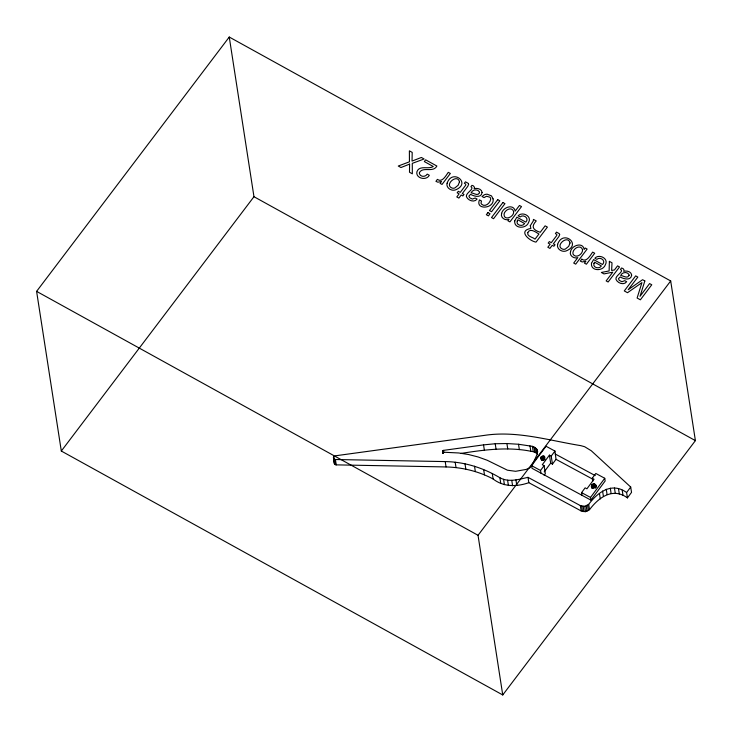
<?xml version="1.0" encoding="UTF-8"?>
<svg xmlns="http://www.w3.org/2000/svg" width="732" height="732" viewBox="0 0 732 732"><rect width="100%" height="100%" fill="white"/><g stroke="black" fill="none" stroke-linecap="round" stroke-linejoin="round"><path stroke-width="1.1" d="M334.314 463.576L333.463 457.317L335.311 455.807L484.3 435.403C516.829 430.398 548.936 440.49 580.732 445.632L584.648 446.721L591.291 450.766L630.7 487.036L631.533 492.38L627.443 497.888C612.858 487.173 598.785 497.266 589.516 509.71L585.545 511.677L581.171 510.954L528.824 482.69C516.911 486.853 503.46 487.155 493.121 478.984C478.655 471.298 462.386 467.345 446.044 466.943L336.235 464.866L334.515 463.997L334.469 462.231M442.521 451.351L443.473 450.372L483.541 444.882L495.216 443.748L506.901 443.537L518.521 444.26L532.411 446.337L536.483 448.689L537.617 451.406L537.142 454.316L532.32 464.811L529.904 467.766L526.207 469.422L515.621 471.298L507.441 470.2L487.228 460.263L478.078 456.96L468.544 454.517L458.726 452.971L443.519 452.22L442.521 451.351L442.796 453.135M540.802 457.436C543.254 465.689 548.241 451.754 540.802 457.436L541.113 459.403M596.104 487.256C597.129 482.095 589.15 483.77 591.895 488.153M592.728 481.263L592.261 478.252L595.821 473.467L604.751 478.28L605.163 480.961L590.916 500.121L532.027 468.324L531.606 465.653L546.035 446.255L554.957 451.068L556.018 459.33L552.459 464.125L550.674 463.155L549.43 455.139L551.214 456.1L552.459 464.125M549.43 455.139L542.311 464.719L544.096 465.68L545.331 473.705L544.151 475.297M540.948 473.147L540.536 470.475L544.096 465.68M551.214 456.1L554.957 451.068M544.196 471.866L550.674 463.155M581.995 495.299L581.574 492.627L585.143 487.841L586.927 488.802L594.045 479.222L592.261 478.252M590.916 500.121L590.504 497.44L604.751 478.28M627.443 497.888L626.61 492.535L630.7 487.036M36.6 291.373L229.253 37.039L670.686 280.96L695.4 440.627L502.747 694.961L61.314 451.04L36.6 291.373L478.033 535.293L502.747 694.961M61.314 451.04L253.967 196.707L229.253 37.039M478.033 535.293L670.686 280.96M333.408 457.775L334.002 459.001L335.412 459.513L445.221 461.59C464.527 461.865 483.376 467.867 499.892 477.74C508.694 482.672 518.906 479.332 528.001 477.346L580.348 505.602L584.722 506.324L588.693 504.366C597.962 491.922 612.034 481.83 626.61 492.535M460.995 453.428C484.026 449.814 507.651 446.657 530.801 451.241C533.152 451.589 535.742 452.065 537.306 454.041L536.483 448.689M555.195 453.986L595.235 475.599M556.018 459.33L592.06 478.783M531.606 465.653L540.536 470.475M581.574 492.627L590.504 497.44M253.967 196.707L695.4 440.627M591.593 486.194C592.188 488.528 596.269 487.704 595.802 485.298M443.29 452.312L442.979 450.555L442.97 452.605M442.924 452.669L442.64 450.903L442.851 452.824M442.823 452.898L442.549 451.122L442.805 453.062M622.2 490.156L623.024 495.5M618.494 488.665L619.318 494.018M614.45 487.997L615.273 493.341M610.296 488.18L611.119 493.533M606.261 489.214L607.084 494.558M602.582 491.026L603.406 496.378M599.462 493.533L600.286 498.876M595.619 484.84L595.921 486.807M595.308 484.447L595.766 487.393M594.887 484.145L595.491 488.07M594.384 483.953L594.988 487.878M593.835 483.879L594.439 487.805M593.277 483.934L593.881 487.86M592.746 484.108L593.35 488.034M592.279 484.401L592.883 488.326M591.913 484.776L592.371 487.722M591.666 485.224L592.124 488.171M588.693 504.366L589.516 509.71M587.549 505.281L588.372 510.625M586.195 505.949L587.018 511.293M584.722 506.324L585.545 511.677M583.194 506.398L584.017 511.741M581.711 506.151L582.535 511.494M580.348 505.602L581.171 510.954M544.443 456.658L544.901 459.605M544.022 456.356L544.48 459.303M543.519 456.164L544.123 460.089M542.97 456.091L543.574 460.016M542.412 456.146L543.016 460.071M541.881 456.32L542.494 460.245M541.424 456.612L542.028 460.529M541.049 456.988L541.506 459.934M537.242 449.979L537.572 452.12M535.376 447.618L536.199 452.962M533.994 446.822L534.817 452.166M532.411 446.337L533.235 451.69M529.968 445.889L530.801 451.241M528.001 477.346L528.824 482.69M518.521 444.26L519.345 449.604M515.932 479.89L516.755 485.234M506.901 443.537L507.733 448.89M511.769 480.402L512.592 485.746M507.596 480.21L508.42 485.554M503.589 479.304L504.412 484.657M495.216 443.748L496.04 449.1M499.892 477.74L500.715 483.083M492.288 473.631L493.121 478.984M483.541 444.882L484.374 450.235M483.651 469.514L484.474 474.867M474.519 466.22L475.343 471.564M464.994 463.786L465.827 469.13M455.194 462.24L456.018 467.583M445.221 461.59L446.044 466.943M443.802 452.513L443.473 450.372L443.446 453.19M335.412 459.513L336.235 464.866M334.89 459.449L335.714 464.802M334.414 459.275L335.238 464.619M333.636 456.878L334.826 464.344M333.463 457.317L334.515 463.997M493.084 198.866C494.814 208.858 474.94 210.386 479.469 199.9L481.464 200.998L481.025 203.148L481.491 204.118C485.014 207.705 490.257 203.075 490.678 199.15A3.056 2.644 -8.8 0 0 489.818 197.173L486.533 196.249L484.044 197.603L482.04 196.496L484.072 194.941A5.087 4.401 -8.8 0 1 487.238 194.218L491.511 195.911L493.084 198.866M409.581 164.124L409.499 172.249L412.345 173.823L412.272 163.373L424.121 158.981L421.376 157.471L412.043 161.086L412.208 152.402L409.38 150.838L409.444 161.818L398.263 166.036L400.971 167.527L409.581 164.124M419.436 172.551L419.409 173.786C420.616 177.171 425.548 177.144 427.223 174.125L429.318 175.277C426.417 180.987 415.602 178.434 416.874 171.883C419.335 164.682 428.403 169.778 433.271 166.512L424.331 161.571L425.649 159.832L436.885 166.036C433.033 173.136 423.041 166.21 419.436 172.551M609.381 261.351L609.134 270.95L601.338 272.469L603.964 273.914L612.776 272.176L606.151 280.905L608.127 282.003L619.528 266.96L617.552 265.862L614.432 269.98L611.632 270.447L612.007 262.806L609.381 261.351M513.654 211.566C514.303 217.011 503.863 221.375 504.037 214.211C504.65 209.928 511.924 206.122 513.654 211.566M582.581 249.804C582.809 254.425 575.535 259.018 572.964 253.949C571.912 248.953 580.686 243.546 582.581 249.804M482.095 192.507C481.4 198.335 473.997 196.368 470.612 194.346L468.883 196.057L469.688 197.741L472.369 199.095L475.178 198.006L477.099 199.067C474.309 202.965 467.904 200.495 466.403 196.643C465.451 192.855 475.068 188.929 470.932 186.706L471.966 185.352L473.522 185.946L474.546 187.474L474.135 188.682C477.09 187.795 481.784 188.883 482.095 192.507M631.661 275.159C630.966 280.978 623.563 279.011 620.178 276.989L618.448 278.7L619.263 280.383L621.935 281.738L624.744 280.649L626.665 281.71C623.874 285.617 617.469 283.138 615.969 279.285C615.017 275.507 624.634 271.581 620.498 269.358L621.532 267.994L623.088 268.589L624.112 270.117L623.701 271.325C626.656 270.437 631.35 271.526 631.661 275.159M514.724 220.89C513.754 228.979 526.354 229.143 528.596 222.4C532.32 216.205 522.419 211.127 518.128 215.812L520.15 216.928C523.417 213.872 529.657 218.31 525.823 222.125L516.856 217.166L514.724 220.89M591.456 263.291C590.486 271.38 603.086 271.545 605.337 264.801C609.051 258.606 599.151 253.528 594.86 258.213L596.882 259.329C600.149 256.273 606.389 260.711 602.555 264.527L593.588 259.567L591.456 263.291M447.096 183.21C446.154 186.157 448.506 189.03 451.26 189.844A6.121 5.298 -8.8 0 0 455.377 189.936C471.92 183.485 452.349 168.058 447.096 183.21M557.647 244.296C556.704 247.242 559.056 250.124 561.81 250.93A6.121 5.298 -8.8 0 0 565.928 251.021C582.471 244.57 562.899 229.143 557.647 244.296M468.617 184.263L467.83 186.267L462.331 193.523L463.987 194.438L462.853 195.947L461.197 195.032L458.873 198.088L456.795 196.945L459.11 193.879L457.161 192.8L458.305 191.29L460.254 192.37L465.68 185.214L465.827 184.208L464.363 183.284L465.47 181.829L468.251 183.357L468.617 184.263M559.651 234.569L558.873 236.564L553.374 243.829L555.03 244.744L553.886 246.245L552.23 245.33L549.915 248.395L547.829 247.242L550.153 244.186L548.195 243.106L549.339 241.597L551.288 242.676L556.713 235.521L556.86 234.515L555.405 233.59L556.503 232.136L559.285 233.654L559.651 234.569M530.288 225.712L530.865 228.457C517.798 230.653 528.733 240.645 536.007 242.146L547.399 227.103L545.12 225.849L540.234 232.3C532.869 229.976 530.865 226.591 536.245 220.945L533.463 219.399L533.235 221.064L530.288 225.712M459.495 181.875L458.141 185.26L454.92 187.904A3.395 2.937 -8.8 0 1 452.138 188.078C443.702 184.967 457.445 173.091 459.495 181.875M570.045 242.96L568.691 246.345L565.47 248.99A3.395 2.937 -8.8 0 1 562.688 249.164C554.252 246.053 567.995 234.176 570.045 242.96M501.667 213.286C500.029 217.55 505.272 221.064 509.033 219.326L507.926 220.78L509.929 221.888L521.504 206.598L519.455 205.463L515.209 211.063C513.608 203.478 502.921 207.248 501.667 213.286M570.576 251.405C568.929 255.587 574.108 259.137 577.841 257.591L573.705 263.053L575.7 264.151L587.137 249.063L585.243 248.011L584.173 249.42C582.983 241.67 571.82 245.302 570.576 251.405M517.25 220.991C515.639 225.3 522.657 227.048 524.652 223.562L517.853 219.801L517.25 220.991M593.981 263.392C592.371 267.702 599.389 269.449 601.384 265.954L594.585 262.202L593.981 263.392M527.754 232.611C526.665 236.592 533.097 237.15 535.055 239.135L538.953 234.002C536.044 232.355 530.087 227.606 527.754 232.611M644.837 280.942L640.043 296.295L649.595 283.577L651.764 284.775L640.372 299.818L637.115 298.015L641.927 282.634L627.507 292.709L624.286 290.924L635.678 275.882L637.837 277.08L628.184 289.744L642.586 279.697L644.837 280.942M479.515 192.717C477.886 196.569 473.833 192.919 471.115 192.864C472.405 189.469 477.584 188.746 479.442 191.903L479.515 192.717M629.081 275.369C627.452 279.212 623.399 275.561 620.681 275.516C621.971 272.112 627.15 271.389 629.008 274.555L629.081 275.369M437.407 179.404L435.933 181.344L437.855 182.204L441.515 181.463L440.078 183.357L442.037 184.437L450.345 173.475L448.286 172.34C446.035 175.332 442.247 183.018 437.407 179.404M487.924 212.619L486.341 214.705L488.427 215.858L490.01 213.771L487.924 212.619M497.733 199.662L489.461 210.578L491.556 211.731L499.828 200.815L497.733 199.662M502.911 202.517L491.511 217.56L493.569 218.703L504.961 203.661L502.911 202.517M581.775 259.174L580.302 261.123L582.233 261.974L585.884 261.242L584.447 263.136L586.405 264.215L594.713 253.245L592.655 252.11C590.404 255.102 586.625 262.788 581.775 259.174"/></g></svg>
